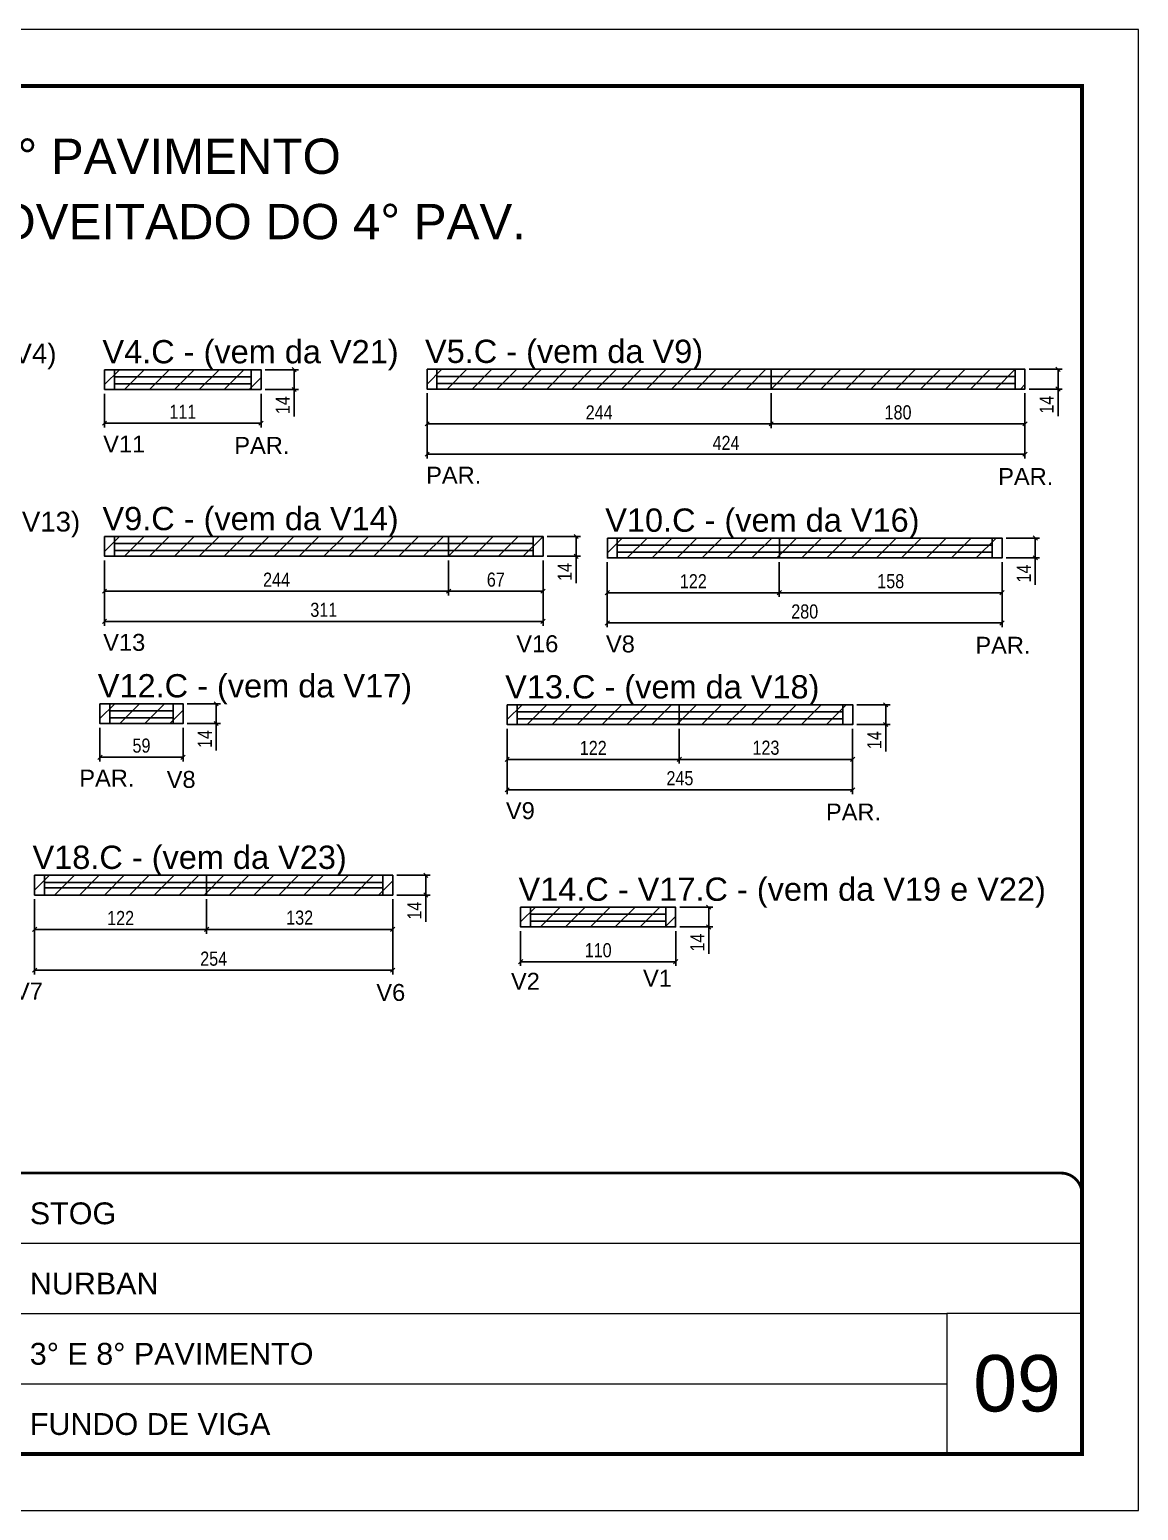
# Model space of a CAD drawing. Extents: x 2489 to 8743, y 745 to 4092.
# Drawn here: x 6372 to 7158, y 745 to 1795 of the extents above; entities that cross this region are included whole.
import ezdxf

# ---------------------------------------------------------------- set-up
doc = ezdxf.new("R2010")
doc.units = 0
doc.linetypes.add('CONTINUO', pattern=[0])
doc.linetypes.add('DASHED', pattern=[0.75, 0.5, -0.25])
for name, color, linetype in [('5', 5, 'Continuous'), ('COTA', 241, 'Continuous'), ('NOMENCLATURA', 7, 'Continuous'), ('Painéis', 200, 'Continuous'), ('SARR_2.2x7', 40, 'Continuous'), ('SARR_EDITAR', 141, 'Continuous')]:
    doc.layers.add(name, color=color, linetype=linetype)
for name, color, linetype, lineweight in [('CARIMBO', 255, 'Continuous', 9), ('Folhas', 255, 'Continuous', 9), ('REAPROVEITAMENTO', 251, 'Continuous', 9), ('SARRAFO DE PRESSAO', 251, 'DASHED', 9)]:
    doc.layers.add(name, color=color, linetype=linetype, lineweight=lineweight)
doc.styles.add('ARIAL', font='arial.ttf')
doc.styles.add('COTA TECNICA', font='techl___.ttf', dxfattribs={"height": 10})
doc.styles.add('COTA TECNICA-50', font='techl___.ttf', dxfattribs={"height": 10})
doc.styles.get("Standard").update_dxf_attribs({"font": 'arial.ttf'})
doc.dimstyles.new('COTA PAINEL-50', dxfattribs={"dimtxt": 10, "dimasz": 3, "dimexe": 3, "dimexo": 3, "dimgap": 3, "dimtad": 1, "dimdec": 1, "dimzin": 12, "dimdsep": 46, "dimtxsty": 'COTA TECNICA-50', "dimblk1": 'OBLIQUE', "dimblk2": 'OBLIQUE', "dimsah": 1, "dimcen": 0.9, "dimclrd": 4, "dimclre": 4, "dimclrt": 240, "dimadec": 1, "dimazin": 3, "dimtfac": 1, "dimtdec": 1, "dimtmove": 0, "dimatfit": 3, "dimfxl": 1, "dimtolj": 1, "dimtzin": 12, "dimarcsym": 0})
doc.dimstyles.new('PAINEL', dxfattribs={"dimtxt": 10, "dimasz": 3, "dimexe": 3, "dimexo": 3, "dimgap": 3, "dimtad": 1, "dimdec": 1, "dimzin": 12, "dimdsep": 46, "dimtxsty": 'COTA TECNICA', "dimblk1": 'OBLIQUE', "dimblk2": 'OBLIQUE', "dimsah": 1, "dimcen": 0.9, "dimclrd": 4, "dimclre": 4, "dimclrt": 240, "dimadec": 1, "dimazin": 3, "dimtfac": 1, "dimtdec": 1, "dimtmove": 0, "dimatfit": 3, "dimfxl": 1, "dimtolj": 1, "dimtzin": 12, "dimarcsym": 0})

# ---------------------------------------------------------------- blocks, each defined once
blk = doc.blocks.new('9999999999')
at = {"color": 30, "linetype": 'CONTINUO'}
for p, q in [((98564.6, 34379.6), (99584, 34379.6)), ((98564.6, 34329.8), (99488, 34329.8)), ((99584, 34329.8), (99488, 34329.8)), ((99488, 34329.8), (99488, 34230.2)), ((98564.6, 34280), (99488, 34280))]:
    blk.add_line(p, q, dxfattribs=at)
at = {"color": 30, "linetype": 'CONTINUO', "const_width": 2}
blk.add_lwpolyline([(99584, 34230.2), (99584, 34414.4, 0.414214), (99569, 34429.4), (98229, 34429.4, 0.414214), (98214, 34414.4), (98214, 34245.2, 0.414214), (98229, 34230.2), (99584, 34230.2)], format="xyb", dxfattribs=at)
at = {"layer": 'Folhas'}
blk.add_lwpolyline([(98139, 34190.2), (99624, 34190.2), (99624, 35240.2), (98139, 35240.2)], close=True, dxfattribs=at)
at = {"layer": 'Folhas', "color": 30, "const_width": 3}
blk.add_lwpolyline([(98214, 34230.2), (99584, 34230.2), (99584, 35200.2), (98214, 35200.2)], close=True, dxfattribs=at)
at = {"color": 7, "linetype": 'Continuous', "ltscale": 5, "style": 'ARIAL'}
for s, height, p in [('STOG', 15.48, (98837.7, 34393.1)), ('NURBAN', 15.48, (98837.7, 34343.3)), ('3° E 8° PAVIMENTO', 15.483, (98837.7, 34293.5)), ('FUNDO DE VIGA', 15.483, (98837.7, 34243.7))]:
    blk.add_text(s, height=height, dxfattribs=at).set_placement(p)
blk = doc.blocks.new('_Oblique')
at = {"color": 0, "linetype": 'ByBlock', "lineweight": -2}
blk.add_line((-0.5, -0.5), (0.5, 0.5), dxfattribs=at)
blk = doc.blocks.new('*D273')
at = {"layer": 'COTA', "color": 4, "linetype": 'ByBlock', "lineweight": -2, "transparency": 16777216}
for p, q in [((6424.7, 1536.8), (6424.7, 1512.9)), ((6535.7, 1536.8), (6535.7, 1512.9)), ((6424.7, 1515.9), (6535.7, 1515.9))]:
    blk.add_line(p, q, dxfattribs=at)
at = {"layer": 'Defpoints', "color": 0, "linetype": 'ByBlock', "transparency": 16777216}
for p in [(6424.7, 1539.8), (6535.7, 1539.8), (6535.7, 1515.9)]:
    blk.add_point(p, dxfattribs=at)
at = {"layer": 'COTA', "color": 4, "linetype": 'ByBlock', "lineweight": -2, "transparency": 16777216, "xscale": 3, "yscale": 3, "zscale": 3, "rotation": 180}
blk.add_blockref('_Oblique', (6424.7, 1515.9), dxfattribs=at)
at = {"layer": 'COTA', "color": 4, "linetype": 'ByBlock', "lineweight": -2, "transparency": 16777216, "xscale": 3, "yscale": 3, "zscale": 3}
blk.add_blockref('_Oblique', (6535.7, 1515.9), dxfattribs=at)
at = {"layer": 'COTA', "color": 240, "linetype": 'ByBlock', "transparency": 16777216, "insert": (6480.2, 1524), "char_height": 10, "attachment_point": 5, "style": 'COTA TECNICA-50'}
blk.add_mtext('\\A1;111', dxfattribs=at)
blk = doc.blocks.new('*D274')
at = {"layer": 'COTA', "color": 4, "lineweight": -2, "transparency": 16777216}
for p, q in [((6538.7, 1553.8), (6562.2, 1553.8)), ((6559.2, 1553.8), (6559.2, 1539.8)), ((6538.7, 1539.8), (6562.2, 1539.8)), ((6559.2, 1539.8), (6559.2, 1520.7))]:
    blk.add_line(p, q, dxfattribs=at)
at = {"layer": 'Defpoints', "color": 0, "transparency": 16777216}
for p in [(6535.7, 1553.8), (6535.7, 1539.8), (6559.2, 1539.8)]:
    blk.add_point(p, dxfattribs=at)
at = {"layer": 'COTA', "color": 4, "lineweight": -2, "transparency": 16777216, "xscale": 3, "yscale": 3, "zscale": 3}
for p, rotation in [((6559.2, 1553.8), 90), ((6559.2, 1539.8), 270)]:
    blk.add_blockref('_Oblique', p, dxfattribs=dict(at, rotation=rotation))
at = {"layer": 'COTA', "color": 240, "transparency": 16777216, "insert": (6551.1, 1528.7), "char_height": 10, "attachment_point": 5, "rotation": 90, "style": 'COTA TECNICA'}
blk.add_mtext('\\A1;14', dxfattribs=at)
blk = doc.blocks.new('*D275')
at = {"layer": 'COTA', "color": 4, "linetype": 'ByBlock', "lineweight": -2, "transparency": 16777216}
for p, q in [((6653.5, 1537.1), (6653.5, 1490.9)), ((7077.5, 1537.1), (7077.5, 1490.9)), ((6653.5, 1493.9), (7077.5, 1493.9))]:
    blk.add_line(p, q, dxfattribs=at)
at = {"layer": 'Defpoints', "color": 0, "linetype": 'ByBlock', "transparency": 16777216}
for p in [(6653.5, 1540.1), (7077.5, 1540.1), (7077.5, 1493.9)]:
    blk.add_point(p, dxfattribs=at)
at = {"layer": 'COTA', "color": 4, "linetype": 'ByBlock', "lineweight": -2, "transparency": 16777216, "xscale": 3, "yscale": 3, "zscale": 3, "rotation": 180}
blk.add_blockref('_Oblique', (6653.5, 1493.9), dxfattribs=at)
at = {"layer": 'COTA', "color": 4, "linetype": 'ByBlock', "lineweight": -2, "transparency": 16777216, "xscale": 3, "yscale": 3, "zscale": 3}
blk.add_blockref('_Oblique', (7077.5, 1493.9), dxfattribs=at)
at = {"layer": 'COTA', "color": 240, "linetype": 'ByBlock', "transparency": 16777216, "insert": (6865.5, 1501.9), "char_height": 10, "attachment_point": 5, "style": 'COTA TECNICA-50'}
blk.add_mtext('\\A1;424', dxfattribs=at)
blk = doc.blocks.new('*D276')
at = {"layer": 'COTA', "color": 4, "lineweight": -2, "transparency": 16777216}
for p, q in [((7080.5, 1554.1), (7104, 1554.1)), ((7101, 1554.1), (7101, 1540.1)), ((7080.5, 1540.1), (7104, 1540.1)), ((7101, 1540.1), (7101, 1520.9))]:
    blk.add_line(p, q, dxfattribs=at)
at = {"layer": 'Defpoints', "color": 0, "transparency": 16777216}
for p in [(7077.5, 1554.1), (7077.5, 1540.1), (7101, 1540.1)]:
    blk.add_point(p, dxfattribs=at)
at = {"layer": 'COTA', "color": 4, "lineweight": -2, "transparency": 16777216, "xscale": 3, "yscale": 3, "zscale": 3}
for p, rotation in [((7101, 1554.1), 90), ((7101, 1540.1), 270)]:
    blk.add_blockref('_Oblique', p, dxfattribs=dict(at, rotation=rotation))
at = {"layer": 'COTA', "color": 240, "transparency": 16777216, "insert": (7092.9, 1529), "char_height": 10, "attachment_point": 5, "rotation": 90, "style": 'COTA TECNICA'}
blk.add_mtext('\\A1;14', dxfattribs=at)
blk = doc.blocks.new('*D78')
at = {"layer": 'Defpoints', "color": 0, "transparency": 16777216}
for p in [(6653.5, 1540.1), (6897.5, 1540.1), (6897.5, 1515.4)]:
    blk.add_point(p, dxfattribs=at)
at = {"layer": 'Painéis', "color": 4, "lineweight": -2, "transparency": 16777216}
for p, q in [((6653.5, 1537.1), (6653.5, 1512.4)), ((6897.5, 1537.1), (6897.5, 1512.4)), ((6653.5, 1515.4), (6897.5, 1515.4))]:
    blk.add_line(p, q, dxfattribs=at)
at = {"layer": 'Painéis', "color": 4, "lineweight": -2, "transparency": 16777216, "xscale": 3, "yscale": 3, "zscale": 3, "rotation": 180}
blk.add_blockref('_Oblique', (6653.5, 1515.4), dxfattribs=at)
at = {"layer": 'Painéis', "color": 4, "lineweight": -2, "transparency": 16777216, "xscale": 3, "yscale": 3, "zscale": 3}
blk.add_blockref('_Oblique', (6897.5, 1515.4), dxfattribs=at)
at = {"layer": 'Painéis', "color": 240, "transparency": 16777216, "insert": (6775.5, 1523.5), "char_height": 10, "attachment_point": 5, "style": 'COTA TECNICA'}
blk.add_mtext('\\A1;244', dxfattribs=at)
blk = doc.blocks.new('*D79')
at = {"layer": 'Defpoints', "color": 0, "transparency": 16777216}
for p in [(6897.5, 1540.1), (7077.5, 1540.1), (7077.5, 1515.4)]:
    blk.add_point(p, dxfattribs=at)
at = {"layer": 'Painéis', "color": 4, "lineweight": -2, "transparency": 16777216}
for p, q in [((6897.5, 1537.1), (6897.5, 1512.4)), ((7077.5, 1537.1), (7077.5, 1512.4)), ((6897.5, 1515.4), (7077.5, 1515.4))]:
    blk.add_line(p, q, dxfattribs=at)
at = {"layer": 'Painéis', "color": 4, "lineweight": -2, "transparency": 16777216, "xscale": 3, "yscale": 3, "zscale": 3, "rotation": 180}
blk.add_blockref('_Oblique', (6897.5, 1515.4), dxfattribs=at)
at = {"layer": 'Painéis', "color": 4, "lineweight": -2, "transparency": 16777216, "xscale": 3, "yscale": 3, "zscale": 3}
blk.add_blockref('_Oblique', (7077.5, 1515.4), dxfattribs=at)
at = {"layer": 'Painéis', "color": 240, "transparency": 16777216, "insert": (6987.5, 1523.5), "char_height": 10, "attachment_point": 5, "style": 'COTA TECNICA'}
blk.add_mtext('\\A1;180', dxfattribs=at)
blk = doc.blocks.new('*D299')
at = {"layer": 'COTA', "color": 4, "linetype": 'ByBlock', "lineweight": -2, "transparency": 16777216}
for p, q in [((6424.7, 1418.5), (6424.7, 1372.3)), ((6735.7, 1418.5), (6735.7, 1372.3)), ((6424.7, 1375.3), (6735.7, 1375.3))]:
    blk.add_line(p, q, dxfattribs=at)
at = {"layer": 'Defpoints', "color": 0, "linetype": 'ByBlock', "transparency": 16777216}
for p in [(6424.7, 1421.5), (6735.7, 1421.5), (6735.7, 1375.3)]:
    blk.add_point(p, dxfattribs=at)
at = {"layer": 'COTA', "color": 4, "linetype": 'ByBlock', "lineweight": -2, "transparency": 16777216, "xscale": 3, "yscale": 3, "zscale": 3, "rotation": 180}
blk.add_blockref('_Oblique', (6424.7, 1375.3), dxfattribs=at)
at = {"layer": 'COTA', "color": 4, "linetype": 'ByBlock', "lineweight": -2, "transparency": 16777216, "xscale": 3, "yscale": 3, "zscale": 3}
blk.add_blockref('_Oblique', (6735.7, 1375.3), dxfattribs=at)
at = {"layer": 'COTA', "color": 240, "linetype": 'ByBlock', "transparency": 16777216, "insert": (6580.2, 1383.5), "char_height": 10, "attachment_point": 5, "style": 'COTA TECNICA-50'}
blk.add_mtext('\\A1;311', dxfattribs=at)
blk = doc.blocks.new('*D300')
at = {"layer": 'COTA', "color": 4, "lineweight": -2, "transparency": 16777216}
for p, q in [((6738.7, 1435.5), (6762.2, 1435.5)), ((6759.2, 1435.5), (6759.2, 1421.5)), ((6738.7, 1421.5), (6762.2, 1421.5)), ((6759.2, 1421.5), (6759.2, 1402.4))]:
    blk.add_line(p, q, dxfattribs=at)
at = {"layer": 'Defpoints', "color": 0, "transparency": 16777216}
for p in [(6735.7, 1435.5), (6735.7, 1421.5), (6759.2, 1421.5)]:
    blk.add_point(p, dxfattribs=at)
at = {"layer": 'COTA', "color": 4, "lineweight": -2, "transparency": 16777216, "xscale": 3, "yscale": 3, "zscale": 3}
for p, rotation in [((6759.2, 1435.5), 90), ((6759.2, 1421.5), 270)]:
    blk.add_blockref('_Oblique', p, dxfattribs=dict(at, rotation=rotation))
at = {"layer": 'COTA', "color": 240, "transparency": 16777216, "insert": (6751.1, 1410.4), "char_height": 10, "attachment_point": 5, "rotation": 90, "style": 'COTA TECNICA'}
blk.add_mtext('\\A1;14', dxfattribs=at)
blk = doc.blocks.new('*D82')
at = {"layer": 'Defpoints', "color": 0, "transparency": 16777216}
for p in [(6424.7, 1421.5), (6668.7, 1421.5), (6668.7, 1396.8)]:
    blk.add_point(p, dxfattribs=at)
at = {"layer": 'Painéis', "color": 4, "lineweight": -2, "transparency": 16777216}
for p, q in [((6424.7, 1418.5), (6424.7, 1393.8)), ((6668.7, 1418.5), (6668.7, 1393.8)), ((6424.7, 1396.8), (6668.7, 1396.8))]:
    blk.add_line(p, q, dxfattribs=at)
at = {"layer": 'Painéis', "color": 4, "lineweight": -2, "transparency": 16777216, "xscale": 3, "yscale": 3, "zscale": 3, "rotation": 180}
blk.add_blockref('_Oblique', (6424.7, 1396.8), dxfattribs=at)
at = {"layer": 'Painéis', "color": 4, "lineweight": -2, "transparency": 16777216, "xscale": 3, "yscale": 3, "zscale": 3}
blk.add_blockref('_Oblique', (6668.7, 1396.8), dxfattribs=at)
at = {"layer": 'Painéis', "color": 240, "transparency": 16777216, "insert": (6546.7, 1404.9), "char_height": 10, "attachment_point": 5, "style": 'COTA TECNICA'}
blk.add_mtext('\\A1;244', dxfattribs=at)
blk = doc.blocks.new('*D83')
at = {"layer": 'Defpoints', "color": 0, "transparency": 16777216}
for p in [(6668.7, 1421.5), (6735.7, 1421.5), (6735.7, 1396.8)]:
    blk.add_point(p, dxfattribs=at)
at = {"layer": 'Painéis', "color": 4, "lineweight": -2, "transparency": 16777216}
for p, q in [((6668.7, 1418.5), (6668.7, 1393.8)), ((6735.7, 1418.5), (6735.7, 1393.8)), ((6668.7, 1396.8), (6735.7, 1396.8))]:
    blk.add_line(p, q, dxfattribs=at)
at = {"layer": 'Painéis', "color": 4, "lineweight": -2, "transparency": 16777216, "xscale": 3, "yscale": 3, "zscale": 3, "rotation": 180}
blk.add_blockref('_Oblique', (6668.7, 1396.8), dxfattribs=at)
at = {"layer": 'Painéis', "color": 4, "lineweight": -2, "transparency": 16777216, "xscale": 3, "yscale": 3, "zscale": 3}
blk.add_blockref('_Oblique', (6735.7, 1396.8), dxfattribs=at)
at = {"layer": 'Painéis', "color": 240, "transparency": 16777216, "insert": (6702.2, 1404.9), "char_height": 10, "attachment_point": 5, "style": 'COTA TECNICA'}
blk.add_mtext('\\A1;67', dxfattribs=at)
blk = doc.blocks.new('*D301')
at = {"layer": 'COTA', "color": 4, "linetype": 'ByBlock', "lineweight": -2, "transparency": 16777216}
for p, q in [((6781.3, 1417.4), (6781.3, 1371.2)), ((7061.3, 1417.4), (7061.3, 1371.2)), ((6781.3, 1374.2), (7061.3, 1374.2))]:
    blk.add_line(p, q, dxfattribs=at)
at = {"layer": 'Defpoints', "color": 0, "linetype": 'ByBlock', "transparency": 16777216}
for p in [(6781.3, 1420.4), (7061.3, 1420.4), (7061.3, 1374.2)]:
    blk.add_point(p, dxfattribs=at)
at = {"layer": 'COTA', "color": 4, "linetype": 'ByBlock', "lineweight": -2, "transparency": 16777216, "xscale": 3, "yscale": 3, "zscale": 3, "rotation": 180}
blk.add_blockref('_Oblique', (6781.3, 1374.2), dxfattribs=at)
at = {"layer": 'COTA', "color": 4, "linetype": 'ByBlock', "lineweight": -2, "transparency": 16777216, "xscale": 3, "yscale": 3, "zscale": 3}
blk.add_blockref('_Oblique', (7061.3, 1374.2), dxfattribs=at)
at = {"layer": 'COTA', "color": 240, "linetype": 'ByBlock', "transparency": 16777216, "insert": (6921.3, 1382.3), "char_height": 10, "attachment_point": 5, "style": 'COTA TECNICA-50'}
blk.add_mtext('\\A1;280', dxfattribs=at)
blk = doc.blocks.new('*D302')
at = {"layer": 'COTA', "color": 4, "lineweight": -2, "transparency": 16777216}
for p, q in [((7064.3, 1434.4), (7087.8, 1434.4)), ((7084.8, 1434.4), (7084.8, 1420.4)), ((7064.3, 1420.4), (7087.8, 1420.4)), ((7084.8, 1420.4), (7084.8, 1401.3))]:
    blk.add_line(p, q, dxfattribs=at)
at = {"layer": 'Defpoints', "color": 0, "transparency": 16777216}
for p in [(7061.3, 1434.4), (7061.3, 1420.4), (7084.8, 1420.4)]:
    blk.add_point(p, dxfattribs=at)
at = {"layer": 'COTA', "color": 4, "lineweight": -2, "transparency": 16777216, "xscale": 3, "yscale": 3, "zscale": 3}
for p, rotation in [((7084.8, 1434.4), 90), ((7084.8, 1420.4), 270)]:
    blk.add_blockref('_Oblique', p, dxfattribs=dict(at, rotation=rotation))
at = {"layer": 'COTA', "color": 240, "transparency": 16777216, "insert": (7076.7, 1409.3), "char_height": 10, "attachment_point": 5, "rotation": 90, "style": 'COTA TECNICA'}
blk.add_mtext('\\A1;14', dxfattribs=at)
blk = doc.blocks.new('*D84')
at = {"layer": 'Defpoints', "color": 0, "transparency": 16777216}
for p in [(6781.3, 1420.4), (6903.3, 1420.4), (6903.3, 1395.7)]:
    blk.add_point(p, dxfattribs=at)
at = {"layer": 'Painéis', "color": 4, "lineweight": -2, "transparency": 16777216}
for p, q in [((6781.3, 1417.4), (6781.3, 1392.7)), ((6903.3, 1417.4), (6903.3, 1392.7)), ((6781.3, 1395.7), (6903.3, 1395.7))]:
    blk.add_line(p, q, dxfattribs=at)
at = {"layer": 'Painéis', "color": 4, "lineweight": -2, "transparency": 16777216, "xscale": 3, "yscale": 3, "zscale": 3, "rotation": 180}
blk.add_blockref('_Oblique', (6781.3, 1395.7), dxfattribs=at)
at = {"layer": 'Painéis', "color": 4, "lineweight": -2, "transparency": 16777216, "xscale": 3, "yscale": 3, "zscale": 3}
blk.add_blockref('_Oblique', (6903.3, 1395.7), dxfattribs=at)
at = {"layer": 'Painéis', "color": 240, "transparency": 16777216, "insert": (6842.3, 1403.8), "char_height": 10, "attachment_point": 5, "style": 'COTA TECNICA'}
blk.add_mtext('\\A1;122', dxfattribs=at)
blk = doc.blocks.new('*D85')
at = {"layer": 'Defpoints', "color": 0, "transparency": 16777216}
for p in [(6903.3, 1420.4), (7061.3, 1420.4), (7061.3, 1395.7)]:
    blk.add_point(p, dxfattribs=at)
at = {"layer": 'Painéis', "color": 4, "lineweight": -2, "transparency": 16777216}
for p, q in [((6903.3, 1417.4), (6903.3, 1392.7)), ((7061.3, 1417.4), (7061.3, 1392.7)), ((6903.3, 1395.7), (7061.3, 1395.7))]:
    blk.add_line(p, q, dxfattribs=at)
at = {"layer": 'Painéis', "color": 4, "lineweight": -2, "transparency": 16777216, "xscale": 3, "yscale": 3, "zscale": 3, "rotation": 180}
blk.add_blockref('_Oblique', (6903.3, 1395.7), dxfattribs=at)
at = {"layer": 'Painéis', "color": 4, "lineweight": -2, "transparency": 16777216, "xscale": 3, "yscale": 3, "zscale": 3}
blk.add_blockref('_Oblique', (7061.3, 1395.7), dxfattribs=at)
at = {"layer": 'Painéis', "color": 240, "transparency": 16777216, "insert": (6982.3, 1403.8), "char_height": 10, "attachment_point": 5, "style": 'COTA TECNICA'}
blk.add_mtext('\\A1;158', dxfattribs=at)
blk = doc.blocks.new('*D303')
at = {"layer": 'COTA', "color": 4, "linetype": 'ByBlock', "lineweight": -2, "transparency": 16777216}
for p, q in [((6421.4, 1299.9), (6421.4, 1276)), ((6480.4, 1299.9), (6480.4, 1276)), ((6421.4, 1279), (6480.4, 1279))]:
    blk.add_line(p, q, dxfattribs=at)
at = {"layer": 'Defpoints', "color": 0, "linetype": 'ByBlock', "transparency": 16777216}
for p in [(6421.4, 1302.9), (6480.4, 1302.9), (6480.4, 1279)]:
    blk.add_point(p, dxfattribs=at)
at = {"layer": 'COTA', "color": 4, "linetype": 'ByBlock', "lineweight": -2, "transparency": 16777216, "xscale": 3, "yscale": 3, "zscale": 3, "rotation": 180}
blk.add_blockref('_Oblique', (6421.4, 1279), dxfattribs=at)
at = {"layer": 'COTA', "color": 4, "linetype": 'ByBlock', "lineweight": -2, "transparency": 16777216, "xscale": 3, "yscale": 3, "zscale": 3}
blk.add_blockref('_Oblique', (6480.4, 1279), dxfattribs=at)
at = {"layer": 'COTA', "color": 240, "linetype": 'ByBlock', "transparency": 16777216, "insert": (6450.9, 1287.2), "char_height": 10, "attachment_point": 5, "style": 'COTA TECNICA-50'}
blk.add_mtext('\\A1;59', dxfattribs=at)
blk = doc.blocks.new('*D304')
at = {"layer": 'COTA', "color": 4, "lineweight": -2, "transparency": 16777216}
for p, q in [((6483.4, 1316.9), (6506.9, 1316.9)), ((6503.9, 1316.9), (6503.9, 1302.9)), ((6483.4, 1302.9), (6506.9, 1302.9)), ((6503.9, 1302.9), (6503.9, 1283.8))]:
    blk.add_line(p, q, dxfattribs=at)
at = {"layer": 'Defpoints', "color": 0, "transparency": 16777216}
for p in [(6480.4, 1316.9), (6480.4, 1302.9), (6503.9, 1302.9)]:
    blk.add_point(p, dxfattribs=at)
at = {"layer": 'COTA', "color": 4, "lineweight": -2, "transparency": 16777216, "xscale": 3, "yscale": 3, "zscale": 3}
for p, rotation in [((6503.9, 1316.9), 90), ((6503.9, 1302.9), 270)]:
    blk.add_blockref('_Oblique', p, dxfattribs=dict(at, rotation=rotation))
at = {"layer": 'COTA', "color": 240, "transparency": 16777216, "insert": (6495.8, 1291.9), "char_height": 10, "attachment_point": 5, "rotation": 90, "style": 'COTA TECNICA'}
blk.add_mtext('\\A1;14', dxfattribs=at)
blk = doc.blocks.new('*D308')
at = {"layer": 'COTA', "color": 4, "linetype": 'ByBlock', "lineweight": -2, "transparency": 16777216}
for p, q in [((6710.3, 1299.2), (6710.3, 1252.9)), ((6955.3, 1299.2), (6955.3, 1252.9)), ((6710.3, 1255.9), (6955.3, 1255.9))]:
    blk.add_line(p, q, dxfattribs=at)
at = {"layer": 'Defpoints', "color": 0, "linetype": 'ByBlock', "transparency": 16777216}
for p in [(6710.3, 1302.2), (6955.3, 1302.2), (6955.3, 1255.9)]:
    blk.add_point(p, dxfattribs=at)
at = {"layer": 'COTA', "color": 4, "linetype": 'ByBlock', "lineweight": -2, "transparency": 16777216, "xscale": 3, "yscale": 3, "zscale": 3, "rotation": 180}
blk.add_blockref('_Oblique', (6710.3, 1255.9), dxfattribs=at)
at = {"layer": 'COTA', "color": 4, "linetype": 'ByBlock', "lineweight": -2, "transparency": 16777216, "xscale": 3, "yscale": 3, "zscale": 3}
blk.add_blockref('_Oblique', (6955.3, 1255.9), dxfattribs=at)
at = {"layer": 'COTA', "color": 240, "linetype": 'ByBlock', "transparency": 16777216, "insert": (6832.8, 1264.1), "char_height": 10, "attachment_point": 5, "style": 'COTA TECNICA-50'}
blk.add_mtext('\\A1;245', dxfattribs=at)
blk = doc.blocks.new('*D309')
at = {"layer": 'COTA', "color": 4, "lineweight": -2, "transparency": 16777216}
for p, q in [((6958.3, 1316.2), (6981.8, 1316.2)), ((6978.8, 1316.2), (6978.8, 1302.2)), ((6958.3, 1302.2), (6981.8, 1302.2)), ((6978.8, 1302.2), (6978.8, 1283))]:
    blk.add_line(p, q, dxfattribs=at)
at = {"layer": 'Defpoints', "color": 0, "transparency": 16777216}
for p in [(6955.3, 1316.2), (6955.3, 1302.2), (6978.8, 1302.2)]:
    blk.add_point(p, dxfattribs=at)
at = {"layer": 'COTA', "color": 4, "lineweight": -2, "transparency": 16777216, "xscale": 3, "yscale": 3, "zscale": 3}
for p, rotation in [((6978.8, 1316.2), 90), ((6978.8, 1302.2), 270)]:
    blk.add_blockref('_Oblique', p, dxfattribs=dict(at, rotation=rotation))
at = {"layer": 'COTA', "color": 240, "transparency": 16777216, "insert": (6970.7, 1291.1), "char_height": 10, "attachment_point": 5, "rotation": 90, "style": 'COTA TECNICA'}
blk.add_mtext('\\A1;14', dxfattribs=at)
blk = doc.blocks.new('*D88')
at = {"layer": 'Defpoints', "color": 0, "transparency": 16777216}
for p in [(6710.3, 1302.2), (6832.3, 1302.2), (6832.3, 1277.5)]:
    blk.add_point(p, dxfattribs=at)
at = {"layer": 'Painéis', "color": 4, "lineweight": -2, "transparency": 16777216}
for p, q in [((6710.3, 1299.2), (6710.3, 1274.5)), ((6832.3, 1299.2), (6832.3, 1274.5)), ((6710.3, 1277.5), (6832.3, 1277.5))]:
    blk.add_line(p, q, dxfattribs=at)
at = {"layer": 'Painéis', "color": 4, "lineweight": -2, "transparency": 16777216, "xscale": 3, "yscale": 3, "zscale": 3, "rotation": 180}
blk.add_blockref('_Oblique', (6710.3, 1277.5), dxfattribs=at)
at = {"layer": 'Painéis', "color": 4, "lineweight": -2, "transparency": 16777216, "xscale": 3, "yscale": 3, "zscale": 3}
blk.add_blockref('_Oblique', (6832.3, 1277.5), dxfattribs=at)
at = {"layer": 'Painéis', "color": 240, "transparency": 16777216, "insert": (6771.3, 1285.6), "char_height": 10, "attachment_point": 5, "style": 'COTA TECNICA'}
blk.add_mtext('\\A1;122', dxfattribs=at)
blk = doc.blocks.new('*D89')
at = {"layer": 'Defpoints', "color": 0, "transparency": 16777216}
for p in [(6832.3, 1302.2), (6955.3, 1302.2), (6955.3, 1277.5)]:
    blk.add_point(p, dxfattribs=at)
at = {"layer": 'Painéis', "color": 4, "lineweight": -2, "transparency": 16777216}
for p, q in [((6832.3, 1299.2), (6832.3, 1274.5)), ((6955.3, 1299.2), (6955.3, 1274.5)), ((6832.3, 1277.5), (6955.3, 1277.5))]:
    blk.add_line(p, q, dxfattribs=at)
at = {"layer": 'Painéis', "color": 4, "lineweight": -2, "transparency": 16777216, "xscale": 3, "yscale": 3, "zscale": 3, "rotation": 180}
blk.add_blockref('_Oblique', (6832.3, 1277.5), dxfattribs=at)
at = {"layer": 'Painéis', "color": 4, "lineweight": -2, "transparency": 16777216, "xscale": 3, "yscale": 3, "zscale": 3}
blk.add_blockref('_Oblique', (6955.3, 1277.5), dxfattribs=at)
at = {"layer": 'Painéis', "color": 240, "transparency": 16777216, "insert": (6893.8, 1285.7), "char_height": 10, "attachment_point": 5, "style": 'COTA TECNICA'}
blk.add_mtext('\\A1;123', dxfattribs=at)
blk = doc.blocks.new('*D312')
at = {"layer": 'COTA', "color": 4, "lineweight": -2, "transparency": 16777216}
for p, q in [((6832.8, 1172.7), (6856.2, 1172.7)), ((6853.2, 1172.7), (6853.2, 1158.7)), ((6832.8, 1158.7), (6856.2, 1158.7)), ((6853.2, 1158.7), (6853.2, 1139.6))]:
    blk.add_line(p, q, dxfattribs=at)
at = {"layer": 'Defpoints', "color": 0, "transparency": 16777216}
for p in [(6829.8, 1172.7), (6829.8, 1158.7), (6853.2, 1158.7)]:
    blk.add_point(p, dxfattribs=at)
at = {"layer": 'COTA', "color": 4, "lineweight": -2, "transparency": 16777216, "xscale": 3, "yscale": 3, "zscale": 3}
for p, rotation in [((6853.2, 1172.7), 90), ((6853.2, 1158.7), 270)]:
    blk.add_blockref('_Oblique', p, dxfattribs=dict(at, rotation=rotation))
at = {"layer": 'COTA', "color": 240, "transparency": 16777216, "insert": (6845.2, 1147.6), "char_height": 10, "attachment_point": 5, "rotation": 90, "style": 'COTA TECNICA'}
blk.add_mtext('\\A1;14', dxfattribs=at)
blk = doc.blocks.new('*D90')
at = {"layer": 'Defpoints', "color": 0, "transparency": 16777216}
for p in [(6719.8, 1158.7), (6829.8, 1158.7), (6829.8, 1134)]:
    blk.add_point(p, dxfattribs=at)
at = {"layer": 'Painéis', "color": 4, "lineweight": -2, "transparency": 16777216}
for p, q in [((6719.8, 1155.7), (6719.8, 1131)), ((6829.8, 1155.7), (6829.8, 1131)), ((6719.8, 1134), (6829.8, 1134))]:
    blk.add_line(p, q, dxfattribs=at)
at = {"layer": 'Painéis', "color": 4, "lineweight": -2, "transparency": 16777216, "xscale": 3, "yscale": 3, "zscale": 3, "rotation": 180}
blk.add_blockref('_Oblique', (6719.8, 1134), dxfattribs=at)
at = {"layer": 'Painéis', "color": 4, "lineweight": -2, "transparency": 16777216, "xscale": 3, "yscale": 3, "zscale": 3}
blk.add_blockref('_Oblique', (6829.8, 1134), dxfattribs=at)
at = {"layer": 'Painéis', "color": 240, "transparency": 16777216, "insert": (6774.8, 1142.1), "char_height": 10, "attachment_point": 5, "style": 'COTA TECNICA'}
blk.add_mtext('\\A1;110', dxfattribs=at)
blk = doc.blocks.new('*D314')
at = {"layer": 'COTA', "color": 4, "linetype": 'ByBlock', "lineweight": -2, "transparency": 16777216}
for p, q in [((6375.1, 1178.3), (6375.1, 1125)), ((6629.1, 1178.3), (6629.1, 1125)), ((6375.1, 1128), (6629.1, 1128))]:
    blk.add_line(p, q, dxfattribs=at)
at = {"layer": 'Defpoints', "color": 0, "linetype": 'ByBlock', "transparency": 16777216}
for p in [(6375.1, 1181.3), (6629.1, 1181.3), (6629.1, 1128)]:
    blk.add_point(p, dxfattribs=at)
at = {"layer": 'COTA', "color": 4, "linetype": 'ByBlock', "lineweight": -2, "transparency": 16777216, "xscale": 3, "yscale": 3, "zscale": 3, "rotation": 180}
blk.add_blockref('_Oblique', (6375.1, 1128), dxfattribs=at)
at = {"layer": 'COTA', "color": 4, "linetype": 'ByBlock', "lineweight": -2, "transparency": 16777216, "xscale": 3, "yscale": 3, "zscale": 3}
blk.add_blockref('_Oblique', (6629.1, 1128), dxfattribs=at)
at = {"layer": 'COTA', "color": 240, "linetype": 'ByBlock', "transparency": 16777216, "insert": (6502.1, 1136.1), "char_height": 10, "attachment_point": 5, "style": 'COTA TECNICA-50'}
blk.add_mtext('\\A1;254', dxfattribs=at)
blk = doc.blocks.new('*D315')
at = {"layer": 'COTA', "color": 4, "lineweight": -2, "transparency": 16777216}
for p, q in [((6632.1, 1195.3), (6655.6, 1195.3)), ((6652.6, 1195.3), (6652.6, 1181.3)), ((6632.1, 1181.3), (6655.6, 1181.3)), ((6652.6, 1181.3), (6652.6, 1162.2))]:
    blk.add_line(p, q, dxfattribs=at)
at = {"layer": 'Defpoints', "color": 0, "transparency": 16777216}
for p in [(6629.1, 1195.3), (6629.1, 1181.3), (6652.6, 1181.3)]:
    blk.add_point(p, dxfattribs=at)
at = {"layer": 'COTA', "color": 4, "lineweight": -2, "transparency": 16777216, "xscale": 3, "yscale": 3, "zscale": 3}
for p, rotation in [((6652.6, 1195.3), 90), ((6652.6, 1181.3), 270)]:
    blk.add_blockref('_Oblique', p, dxfattribs=dict(at, rotation=rotation))
at = {"layer": 'COTA', "color": 240, "transparency": 16777216, "insert": (6644.5, 1170.2), "char_height": 10, "attachment_point": 5, "rotation": 90, "style": 'COTA TECNICA'}
blk.add_mtext('\\A1;14', dxfattribs=at)
blk = doc.blocks.new('*D316')
at = {"layer": 'Defpoints', "color": 0, "transparency": 16777216}
for p in [(6375.1, 1181.3), (6497.1, 1181.3), (6497.1, 1156.9)]:
    blk.add_point(p, dxfattribs=at)
at = {"layer": 'Painéis', "color": 4, "lineweight": -2, "transparency": 16777216}
for p, q in [((6375.1, 1178.3), (6375.1, 1153.9)), ((6497.1, 1178.3), (6497.1, 1153.9)), ((6375.1, 1156.9), (6497.1, 1156.9))]:
    blk.add_line(p, q, dxfattribs=at)
at = {"layer": 'Painéis', "color": 4, "lineweight": -2, "transparency": 16777216, "xscale": 3, "yscale": 3, "zscale": 3, "rotation": 180}
blk.add_blockref('_Oblique', (6375.1, 1156.9), dxfattribs=at)
at = {"layer": 'Painéis', "color": 4, "lineweight": -2, "transparency": 16777216, "xscale": 3, "yscale": 3, "zscale": 3}
blk.add_blockref('_Oblique', (6497.1, 1156.9), dxfattribs=at)
at = {"layer": 'Painéis', "color": 240, "transparency": 16777216, "insert": (6436.1, 1165), "char_height": 10, "attachment_point": 5, "style": 'COTA TECNICA'}
blk.add_mtext('\\A1;122', dxfattribs=at)
blk = doc.blocks.new('*D317')
at = {"layer": 'Defpoints', "color": 0, "transparency": 16777216}
for p in [(6497.1, 1181.3), (6629.1, 1181.3), (6629.1, 1156.9)]:
    blk.add_point(p, dxfattribs=at)
at = {"layer": 'Painéis', "color": 4, "lineweight": -2, "transparency": 16777216}
for p, q in [((6497.1, 1178.3), (6497.1, 1153.9)), ((6629.1, 1178.3), (6629.1, 1153.9)), ((6497.1, 1156.9), (6629.1, 1156.9))]:
    blk.add_line(p, q, dxfattribs=at)
at = {"layer": 'Painéis', "color": 4, "lineweight": -2, "transparency": 16777216, "xscale": 3, "yscale": 3, "zscale": 3, "rotation": 180}
blk.add_blockref('_Oblique', (6497.1, 1156.9), dxfattribs=at)
at = {"layer": 'Painéis', "color": 4, "lineweight": -2, "transparency": 16777216, "xscale": 3, "yscale": 3, "zscale": 3}
blk.add_blockref('_Oblique', (6629.1, 1156.9), dxfattribs=at)
at = {"layer": 'Painéis', "color": 240, "transparency": 16777216, "insert": (6563.1, 1165.2), "char_height": 10, "attachment_point": 5, "style": 'COTA TECNICA'}
blk.add_mtext('\\A1;132', dxfattribs=at)

msp = doc.modelspace()

# ---------------------------------------------------------------- hatches: boundary and pattern name
at = {"layer": 'REAPROVEITAMENTO'}
h = msp.add_hatch(dxfattribs=at)
h.set_pattern_fill('ANSI31', color=256, scale=100, style=0)
h.set_pattern_definition([(45, (7703.767, 4732.853), (-8.838835, 8.838835), [])])
h.paths.add_polyline_path([(6653.49, 1554.07), (6653.49, 1540.07), (7077.49, 1540.07), (7077.49, 1554.07)])
h = msp.add_hatch(dxfattribs=at)
h.set_pattern_fill('ANSI31', color=256, scale=100, style=0)
h.set_pattern_definition([(45, (7474.982, 4732.582), (-8.838835, 8.838835), [])])
h.paths.add_polyline_path([(6424.7, 1553.79), (6424.7, 1539.79), (6535.7, 1539.79), (6535.7, 1553.79)])
h = msp.add_hatch(dxfattribs=at)
h.set_pattern_fill('ANSI31', color=256, scale=100, style=0)
h.set_pattern_definition([(45, (7474.997, 4614.281), (-8.838835, 8.838835), [])])
h.paths.add_polyline_path([(6424.72, 1435.49), (6424.72, 1421.49), (6735.72, 1421.49), (6735.72, 1435.49)])
h = msp.add_hatch(dxfattribs=at)
h.set_pattern_fill('ANSI31', color=256, scale=100, style=0)
h.set_pattern_definition([(45, (7831.603, 4613.165), (-8.838835, 8.838835), [])])
h.paths.add_polyline_path([(6781.32, 1434.38), (6781.32, 1420.38), (7061.32, 1420.38), (7061.32, 1434.38)])
h = msp.add_hatch(dxfattribs=at)
h.set_pattern_fill('ANSI31', color=256, scale=100, style=0)
h.set_pattern_definition([(45, (7471.685, 4495.706), (-8.838835, 8.838835), [])])
h.paths.add_polyline_path([(6421.41, 1316.92), (6421.41, 1302.92), (6480.41, 1302.92), (6480.41, 1316.92)])
h = msp.add_hatch(dxfattribs=at)
h.set_pattern_fill('ANSI31', color=256, scale=100, style=0)
h.set_pattern_definition([(45, (7760.623, 4494.953), (-8.838835, 8.838835), [])])
h.paths.add_polyline_path([(6710.34, 1316.17), (6710.34, 1302.17), (6955.34, 1302.17), (6955.34, 1316.17)])
h = msp.add_hatch(dxfattribs=at)
h.set_pattern_fill('ANSI31', color=256, scale=100, style=0)
h.set_pattern_definition([(45, (7425.385, 4374.086), (-8.838835, 8.838835), [])])
h.paths.add_polyline_path([(6375.11, 1195.3), (6375.11, 1181.3), (6629.11, 1181.3), (6629.11, 1195.3)])
h = msp.add_hatch(dxfattribs=at)
h.set_pattern_fill('ANSI31', color=256, scale=100, style=0)
h.set_pattern_definition([(45, (7770.05, 4351.457), (-8.838835, 8.838835), [])])
h.paths.add_polyline_path([(6719.77, 1172.67), (6719.77, 1158.67), (6829.77, 1158.67), (6829.77, 1172.67)])

# ---------------------------------------------------------------- linework, layer by layer
at = {"layer": 'Painéis'}
for p, q in [((6897.49, 1540.07), (6897.49, 1554.07)), ((6668.72, 1421.49), (6668.72, 1435.49)), ((6903.32, 1420.38), (6903.32, 1434.38)), ((6832.34, 1302.17), (6832.34, 1316.17)), ((6497.11, 1181.3), (6497.11, 1195.3))]:
    msp.add_line(p, q, dxfattribs=at)
at = {"layer": 'Painéis', "linetype": 'ByBlock'}
for points in [[(6653.49, 1554.07), (6653.49, 1540.07), (7077.49, 1540.07), (7077.49, 1554.07)], [(6424.7, 1553.79), (6424.7, 1539.79), (6535.7, 1539.79), (6535.7, 1553.79)], [(6424.72, 1435.49), (6424.72, 1421.49), (6735.72, 1421.49), (6735.72, 1435.49)], [(6781.32, 1434.38), (6781.32, 1420.38), (7061.32, 1420.38), (7061.32, 1434.38)], [(6421.41, 1316.92), (6421.41, 1302.92), (6480.41, 1302.92), (6480.41, 1316.92)], [(6710.34, 1316.17), (6710.34, 1302.17), (6955.34, 1302.17), (6955.34, 1316.17)], [(6375.11, 1195.3), (6375.11, 1181.3), (6629.11, 1181.3), (6629.11, 1195.3)], [(6719.77, 1172.67), (6719.77, 1158.67), (6829.77, 1158.67), (6829.77, 1172.67)]]:
    msp.add_lwpolyline(points, close=True, dxfattribs=at)
at = {"layer": 'SARR_2.2x7', "linetype": 'Continuous'}
for p, q in [((6660.49, 1554.07), (6660.49, 1540.07)), ((7070.49, 1554.07), (7070.49, 1540.07)), ((6431.7, 1553.79), (6431.7, 1539.79)), ((6528.7, 1553.79), (6528.7, 1539.79)), ((6431.72, 1435.49), (6431.72, 1421.49)), ((6728.72, 1435.49), (6728.72, 1421.49)), ((6788.32, 1434.38), (6788.32, 1420.38)), ((7054.32, 1434.38), (7054.32, 1420.38)), ((6428.41, 1316.92), (6428.41, 1302.92)), ((6473.41, 1316.92), (6473.41, 1302.92)), ((6717.34, 1316.17), (6717.34, 1302.17)), ((6948.34, 1316.17), (6948.34, 1302.17)), ((6382.11, 1195.3), (6382.11, 1181.3)), ((6622.11, 1195.3), (6622.11, 1181.3)), ((6726.77, 1172.67), (6726.77, 1158.67)), ((6822.77, 1172.67), (6822.77, 1158.67))]:
    msp.add_line(p, q, dxfattribs=at)
at = {"layer": 'SARR_EDITAR', "linetype": 'Continuous'}
for p, q in [((6431.7, 1548.79), (6528.7, 1548.79)), ((6431.7, 1543.79), (6528.7, 1543.79)), ((6660.49, 1549.07), (6897.49, 1549.07)), ((6660.49, 1544.07), (6897.49, 1544.07)), ((6897.49, 1549.07), (7070.49, 1549.07)), ((6897.49, 1544.07), (7070.49, 1544.07)), ((6431.72, 1430.49), (6728.72, 1430.49)), ((6788.32, 1429.38), (7054.32, 1429.38)), ((6431.72, 1425.49), (6728.72, 1425.49)), ((6788.32, 1424.38), (7054.32, 1424.38)), ((6428.41, 1311.92), (6473.41, 1311.92)), ((6428.41, 1306.92), (6473.41, 1306.92)), ((6717.34, 1311.17), (6948.34, 1311.17)), ((6717.34, 1306.17), (6948.34, 1306.17)), ((6382.11, 1190.3), (6622.11, 1190.3)), ((6382.11, 1186.3), (6622.11, 1186.3)), ((6726.77, 1167.67), (6822.77, 1167.67)), ((6726.77, 1162.67), (6822.77, 1162.67))]:
    msp.add_line(p, q, dxfattribs=at)

# ---------------------------------------------------------------- block references
at = {"layer": 'SARRAFO DE PRESSAO', "color": 6, "linetype": 'ByBlock'}
msp.add_blockref('9999999999', (-92466.01, -33445.24), dxfattribs=at)

# ---------------------------------------------------------------- texts
at = {"color": 0, "linetype": 'Continuous', "ltscale": 5, "style": 'ARIAL'}
for s, p in [('8° PAVIMENTO', (6343.54, 1692.67)), ('REAPROVEITADO DO 4° PAV.', (6228.38, 1646.35))]:
    msp.add_text(s, height=25, dxfattribs=at).set_placement(p)
at = {"layer": '5', "linetype": 'Continuous'}
for s, p in [('V11', (6423.73, 1495.1)), ('PAR.', (6516.72, 1494.15)), ('PAR.', (6652.78, 1473.04)), ('PAR.', (7058.51, 1472.08)), ('V13', (6423.75, 1354.47)), ('V16', (6716.74, 1353.51)), ('V8', (6780.35, 1353.35)), ('PAR.', (7042.34, 1352.39)), ('PAR.', (6406.78, 1258.23)), ('V8', (6468.77, 1257.27)), ('V9', (6709.37, 1235.14)), ('PAR.', (6936.36, 1234.18)), ('V2', (6712.94, 1114.13)), ('V1', (6806.61, 1116.32)), ('V7', (6360.48, 1107.19)), ('V6', (6617.47, 1106.23))]:
    msp.add_text(s, height=12, rotation=359.99996, dxfattribs=at).set_placement(p)
at = {"layer": 'CARIMBO', "style": 'ARIAL'}
msp.add_text('09', height=40, dxfattribs=at).set_placement((7040.83, 815.1))
at = {"layer": 'NOMENCLATURA', "linetype": 'Continuous'}
for s, height, p in [('V4.C - (vem da V21)', 16.5, (6423.21, 1558.32)), ('V5.C - (vem da V9)', 16.5, (6651.99, 1558.59)), ('V3.C - (vem da V4)', 14, (6223.24, 1558.32)), ('V8.C - (vem da V13)', 14, (6229.17, 1439.07)), ('V9.C - (vem da V14)', 16.5, (6423.22, 1440.02)), ('V10.C - (vem da V16)', 16.5, (6779.83, 1438.9)), ('V12.C - (vem da V17)', 16.5, (6419.91, 1321.44)), ('V13.C - (vem da V18)', 16.5, (6708.85, 1320.69)), ('V18.C - (vem da V23)', 16.5, (6373.61, 1199.82)), ('V14.C - V17.C - (vem da V19 e V22)', 16.5, (6718.28, 1177.19))]:
    msp.add_text(s, height=height, dxfattribs=at).set_placement(p)

# ---------------------------------------------------------------- dimensions: what is measured, and where the dimension line sits
at = {"layer": 'COTA'}
for base, p1, p2, picture, middle in [((6559.18, 1539.79), (6535.7, 1553.79), (6535.7, 1539.79), '*D274', (6551.11, 1528.74)), ((7100.96, 1540.07), (7077.49, 1554.07), (7077.49, 1540.07), '*D276', (7092.89, 1529.01)), ((6759.19, 1421.49), (6735.72, 1435.49), (6735.72, 1421.49), '*D300', (6751.12, 1410.43)), ((7084.8, 1420.38), (7061.32, 1434.38), (7061.32, 1420.38), '*D302', (7076.73, 1409.32)), ((6503.88, 1302.92), (6480.41, 1316.92), (6480.41, 1302.92), '*D304', (6495.81, 1291.86)), ((6978.82, 1302.17), (6955.34, 1316.17), (6955.34, 1302.17), '*D309', (6970.75, 1291.11)), ((6652.58, 1181.3), (6629.11, 1195.3), (6629.11, 1181.3), '*D315', (6644.51, 1170.24)), ((6853.25, 1158.67), (6829.77, 1172.67), (6829.77, 1158.67), '*D312', (6845.17, 1147.61))]:
    dim = msp.add_linear_dim(base=base, p1=p1, p2=p2, angle=90, dimstyle='PAINEL', dxfattribs=at)
    dim.commit()
    dim.dimension.update_dxf_attribs({"geometry": picture, "text_midpoint": middle})
at = {"layer": 'COTA', "color": 1, "linetype": 'ByBlock'}
for base, p1, p2, picture, middle in [((6535.7, 1515.92), (6424.7, 1539.79), (6535.7, 1539.79), '*D273', (6480.2, 1523.97)), ((7077.49, 1493.85), (6653.49, 1540.07), (7077.49, 1540.07), '*D275', (6865.49, 1501.92)), ((6735.72, 1375.28), (6424.72, 1421.49), (6735.72, 1421.49), '*D299', (6580.22, 1383.5)), ((7061.32, 1374.16), (6781.32, 1420.38), (7061.32, 1420.38), '*D301', (6921.32, 1382.29)), ((6480.41, 1279.04), (6421.41, 1302.92), (6480.41, 1302.92), '*D303', (6450.91, 1287.18)), ((6955.34, 1255.95), (6710.34, 1302.17), (6955.34, 1302.17), '*D308', (6832.84, 1264.06)), ((6629.11, 1128), (6375.11, 1181.3), (6629.11, 1181.3), '*D314', (6502.11, 1136.11))]:
    dim = msp.add_linear_dim(base=base, p1=p1, p2=p2, dimstyle='COTA PAINEL-50', override={"dimarcsym": 1}, dxfattribs=at)
    dim.commit()
    dim.dimension.update_dxf_attribs({"geometry": picture, "text_midpoint": middle})
at = {"layer": 'Painéis'}
for base, p1, p2, picture, middle in [((6897.49, 1515.4), (6653.49, 1540.07), (6897.49, 1540.07), '*D78', (6775.49, 1523.47)), ((7077.49, 1515.4), (6897.49, 1540.07), (7077.49, 1540.07), '*D79', (6987.49, 1523.52)), ((6668.72, 1396.83), (6424.72, 1421.49), (6668.72, 1421.49), '*D82', (6546.72, 1404.9)), ((6735.72, 1396.83), (6668.72, 1421.49), (6735.72, 1421.49), '*D83', (6702.22, 1404.93)), ((6903.32, 1395.71), (6781.32, 1420.38), (6903.32, 1420.38), '*D84', (6842.32, 1403.77)), ((7061.32, 1395.71), (6903.32, 1420.38), (7061.32, 1420.38), '*D85', (6982.32, 1403.84)), ((6832.34, 1277.5), (6710.34, 1302.17), (6832.34, 1302.17), '*D88', (6771.34, 1285.56)), ((6955.34, 1277.5), (6832.34, 1302.17), (6955.34, 1302.17), '*D89', (6893.84, 1285.72)), ((6497.11, 1156.94), (6375.11, 1181.3), (6497.11, 1181.3), '*D316', (6436.11, 1164.99)), ((6629.11, 1156.94), (6497.11, 1181.3), (6629.11, 1181.3), '*D317', (6563.11, 1165.16)), ((6829.77, 1134), (6719.77, 1158.67), (6829.77, 1158.67), '*D90', (6774.77, 1142.11))]:
    dim = msp.add_linear_dim(base=base, p1=p1, p2=p2, dimstyle='PAINEL', dxfattribs=at)
    dim.commit()
    dim.dimension.update_dxf_attribs({"geometry": picture, "text_midpoint": middle})

doc.saveas('drawing.dxf')
